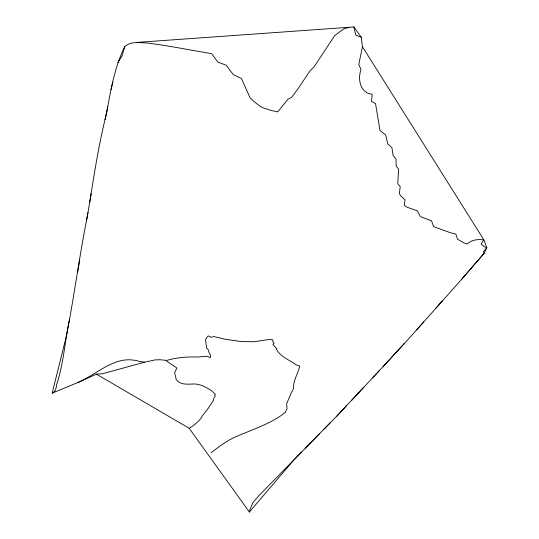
<?xml version="1.0" encoding="UTF-8"?>
<svg xmlns="http://www.w3.org/2000/svg" width="539" height="539" viewBox="0 0 539 539"><rect width="100%" height="100%" fill="white"/><g stroke="black" fill="none" stroke-linecap="round" stroke-linejoin="round"><path stroke-width="0.81" d="M301.604 451.999L293.573 460.293L249.389 512.05L249.442 510.831L253.007 502.463L258.983 495.543L336.659 416.263L383.101 366.628L411.991 335.123L461.505 279.471L484.123 253.263L486.825 247.691L483.901 239.909C478.053 239.02 471.638 239.74 467.178 243.999L463.843 242.86L457.503 239.175L455.859 234.081L450.227 232.68L433.646 226.643L431.49 220.754L420.373 216.671L417.354 210.877L406.891 207.144L404.365 205.298L404.978 199.774L401.198 196.405L399.318 193.616L400.234 186.656L397.762 183.718L398.584 169.138L396.199 166.207L395.983 158.85L393.14 155.636L391.914 147.706L387.79 143.98L385.668 134.966L379.995 130.445L375.535 103.643L371.432 101.379L372.26 94.271C360.214 93.072 357.505 79.368 360.968 69.585L358.785 64.478L362.437 46.725L361.312 37.306L353.874 26.95L136.549 42.433L131.368 43.113L127.999 44.36L124.792 46.502C114.49 67.395 110.63 90.646 106.574 113.372C97.849 147.356 93.112 182.142 87.271 216.685C79.26 256.517 74.153 296.935 66.216 336.76L52.175 393.147L77.892 382.522L96.42 374.14L102.531 373.776L144.769 362.127L155.104 359.917L160.029 359.742L165.406 360.254L176.9 368.036L174.636 372.665L176.26 379.611C180.895 385.971 189.432 383.694 196.135 384.031L201.984 385.446L207.865 388.397L211.787 390.916L215.445 394.481L214.805 395.161L215.095 396.34L214.023 397.775L213.377 400.457L208.182 408.394L201.748 416.647L201.808 417.179L199.214 420.42L194.121 425.082L189.176 428.283L96.42 374.14M77.609 272.357L79.678 260.243M86.429 220.754L87.998 212.494M69.598 319.216C64.693 341.207 63.717 364.074 56.339 385.412L56.393 387.117L54.742 391.381L52.175 393.147M105.051 119.705L107.712 106.715M110.987 89.696L112.86 82.157M124.792 46.502L122.124 55.739L117.805 62.726M461.505 279.471L484.123 253.263L483.483 251.572L486.825 247.691L483.968 246.579L481.125 243.911L483.901 239.909L362.437 46.725M383.101 366.628L404.304 343.538M435.93 308.106L442.593 300.567M351.596 400.356L363.892 387.13M416.863 329.565L423.661 321.918M323.676 429.415L330.65 422.333M336.659 416.263L346.725 405.443M305.31 448.111L319.324 433.868M372.826 377.502L379.678 370.199M211.18 452.666C219.191 446.555 227.276 440.248 236.722 436.415C253.411 429.071 271.663 423.526 285.838 411.971L285.609 411.338L287.038 408.912L286.647 403.718C288.985 398.745 290.514 393.342 293.614 388.666C292.96 380.851 298.121 373.386 299.738 366.075L296.113 364.795C289.504 359.958 280.839 357.061 276.669 349.663L276.689 348.659L272.875 344.408L274.115 343.161L272.808 341.719L272.99 340.021L270.598 339.253L253.936 341.746L241.526 341.605L225.929 339.388L213.895 336.592L210.938 337.252L208.202 335.824L205.635 339.172C205.548 342.238 206.41 345.021 206.538 347.985L208.384 349.885L208.916 352.223L210.399 354.857L210.378 357.613L207.414 356.319L197.106 357.02C187.107 356.683 176.677 357.552 166.834 360.369M77.892 382.522C95.073 375.259 110.495 359.398 129.805 359.769L136.744 360.49L138.503 361.251L144.513 362.195M348.908 27.368L343.821 28.884L334.773 35.493L313.799 67.234L310.134 70.67L297.541 89.474L291.586 97.424L288.089 99.075L277.713 111.89L270.942 110.401L263.254 107.861L260.35 106.473L253.626 101.231L249.981 97.64L241.479 78.526L233.212 74.544L226.131 65.152L218.052 62.234L211.564 53.698L174.656 47.176A508.142 293.371 0 0 0 158.52 44.542L146.958 43.012L136.549 42.433M361.312 37.306L355.753 35.123L353.874 26.95M189.176 428.283L249.389 512.05M91.185 193.589A758.09 437.675 0 0 1 89.824 202.024"/></g></svg>
